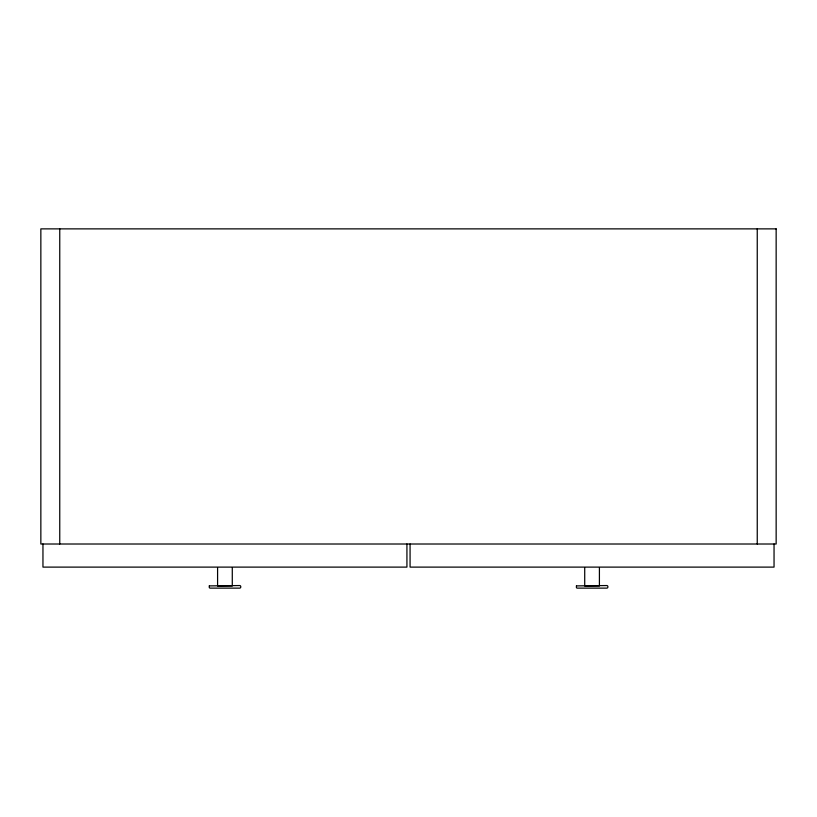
<?xml version="1.0" encoding="UTF-8"?>
<svg xmlns="http://www.w3.org/2000/svg" width="817" height="817" viewBox="0 0 817 817"><rect width="100%" height="100%" fill="white"/><g stroke="black" fill="none" stroke-linecap="round" stroke-linejoin="round"><path stroke-width="1.23" d="M774.046 544.01L774.046 567.11L410.073 567.11L410.073 544.01M757.247 228.872L757.247 544.01M599.412 567.815L599.412 586.014L584.717 586.014L584.717 567.815M406.927 544.01L406.927 567.11L42.954 567.11L42.954 544.01M232.283 567.815L232.283 586.014L217.588 586.014L217.588 567.815M59.753 228.872L59.753 544.01M209.305 585.891L209.305 587.78L210.112 588.128L239.759 588.128C241.148 588.169 241.148 585.503 239.759 585.544L209.305 585.891M576.434 585.891L576.434 587.78L577.241 588.128L606.888 588.128C608.267 588.169 608.267 585.503 606.888 585.544L576.434 585.891M776.15 228.872L40.85 228.872L40.85 544.01L776.15 544.01L776.15 228.872"/></g></svg>
